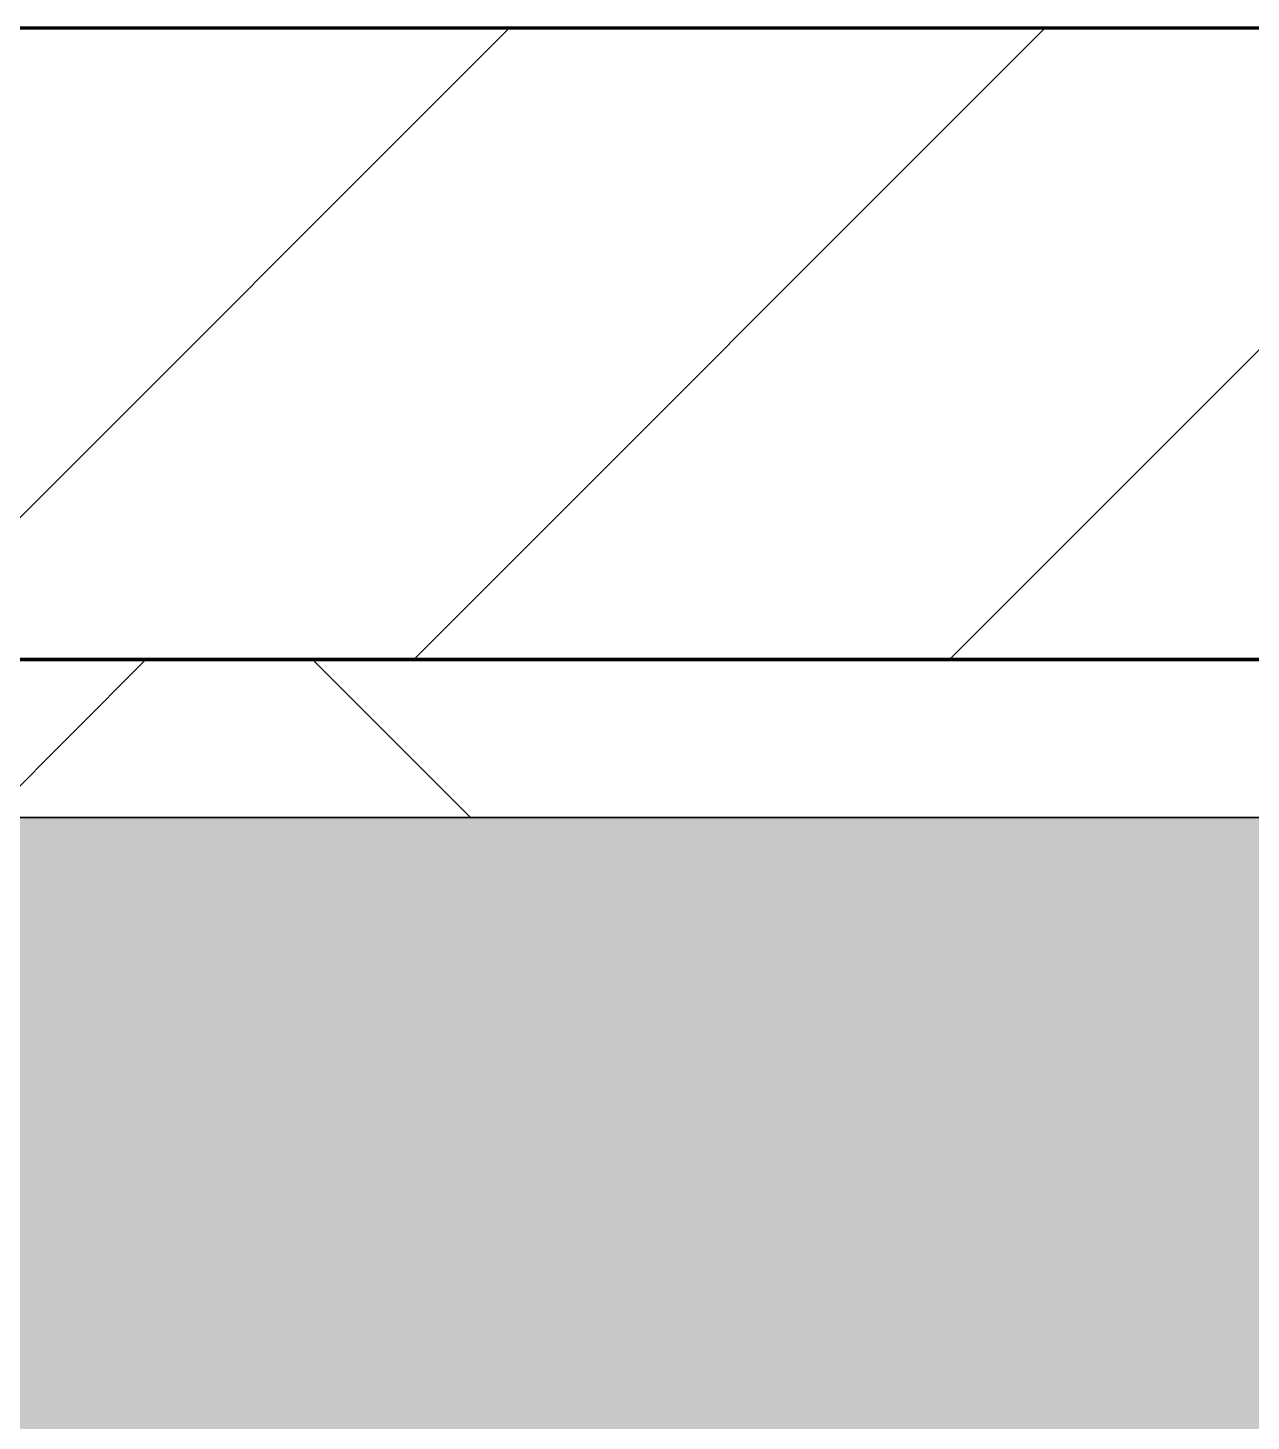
# Model space of a CAD drawing. Header units: millimetres. Extents: x -794334 to -714814, y -17806 to 22403.
# Drawn here: x -770315 to -769927.5, y 9702.9 to 10144 of the extents above; entities that cross this region are included whole.
import ezdxf
from ezdxf.xclip import XClip

# ---------------------------------------------------------------- set-up
doc = ezdxf.new("R2010")
doc.units = ezdxf.units.MM
doc.header["$XCLIPFRAME"] = 0
for name, color, linetype, lineweight in [('A-GENM', 1, 'Continuous', 9), ('A-GLAZ-CURT', 2, 'Continuous', 9), ('A-WALL', 5, 'Continuous', 35), ('A-WALL-FNSH', 2, 'Continuous', 35), ('A-WALL-PATT', 1, 'Continuous', 35)]:
    doc.layers.add(name, color=color, linetype=linetype, lineweight=lineweight)
doc.layers.add('A11_ALU.SOLID SHEET', color=2, linetype='Continuous')

# ---------------------------------------------------------------- blocks, each defined once
blk = doc.blocks.new('PPLS-PP19_Custom Tile Pattern - Custom Tile Pattern-V99-4252-01 ENLARGED CONCOURSE LEVEL - REFLECTED CEILING PLAN - SHEET 3')
at = {"layer": 'A-GLAZ-CURT'}
for p, q in [((-300, 0), (300, 0)), ((300, 0), (-300, 0)), ((195.99, 0), (213.31, 0)), ((213.31, 0), (195.99, 0)), ((230.06, 0), (300, 0)), ((-300, -50), (300, -50)), ((300, -50), (-300, -50))]:
    blk.add_line(p, q, dxfattribs=at)
for points, knots in [([(-36.78, 0), (-32.43, 0), (-19.22, 0), (8.83, 0), (43.36, 0), (70.92, 0), (82.12, 0), (83.66, 0)], [-6191.144455, -6191.144455, -6191.144455, -6191.144455, -5862.463379, -5340.621928, -4573.028122, -4094.177415, -3869.465285, -3869.465285, -3869.465285, -3869.465285]), ([(-30.52, 0), (-27.11, 0), (-17.83, 0), (5.99, 0), (22.06, 0), (37.44, 0), (45.92, 0), (57.76, 0), (64.47, 0), (72.74, 0), (75.22, 0), (76.03, 0), (76.21, 0)], [-2323.618664, -2323.618664, -2323.618664, -2323.618664, -2142.497158, -1716.209403, -1206.526904, -1089.329421, -901.315459, -753.071572, -495.328968, -421.953223, -334.951786, -290.452333, -290.452333, -290.452333, -290.452333]), ([(102.55, 0), (100.18, 0), (92.35, 0), (85.59, 0), (74.4, 0), (62.26, 0), (51.85, 0), (43.81, 0), (29.53, 0), (20.67, 0), (18.85, 0), (18.16, 0)], [-7719.716255, -7719.716255, -7719.716255, -7719.716255, -7531.75727, -7135.649961, -6924.452779, -6738.82075, -6548.303034, -6314.283804, -6135.05769, -5972.647715, -5832.674503, -5832.674503, -5832.674503, -5832.674503]), ([(27.44, 0), (27.9, 0), (29.54, 0), (38.07, 0), (53.39, 0), (71.67, 0), (84.83, 0), (86.01, 0), (92.51, 0), (94.33, 0)], [-5037.309798, -5037.309798, -5037.309798, -5037.309798, -4887.603822, -4705.298446, -4353.683244, -3960.84581, -3759.045785, -3336.541051, -2783.776468, -2783.776468, -2783.776468, -2783.776468]), ([(27.89, 0), (29.09, 0), (33.4, 0), (48.37, 0), (71.92, 0), (91.66, 0), (101.88, 0)], [-147.777612, -147.777612, -147.777612, -147.777612, -135.792042, -118.513713, -97.899267, -63.759246, -63.759246, -63.759246, -63.759246]), ([(53.18, 0), (53.06, 0), (52.22, 0), (44.99, 0), (36.46, 0), (30.82, 0)], [-622.740158, -622.740158, -622.740158, -622.740158, -566.066452, -360.610861, 0, 0, 0, 0]), ([(102.17, 0), (98.39, 0), (75.01, 0), (51.16, 0), (31.18, 0)], [-71.167037, -71.167037, -71.167037, -71.167037, -59.610984, 0, 0, 0, 0]), ([(34.77, 0), (36.14, 0), (40.93, 0), (51.19, 0), (58.74, 0), (61.34, 0), (61.45, 0)], [-1727.399917, -1727.399917, -1727.399917, -1727.399917, -1645.594513, -1443.202566, -1228.752106, -1120.932285, -1120.932285, -1120.932285, -1120.932285]), ([(102.69, 0), (100.81, 0), (86.17, 0), (63.34, 0), (42.54, 0), (35.21, 0), (34.78, 0)], [-375.022991, -375.022991, -375.022991, -375.022991, -369.147452, -330.153101, -307.516438, -306.129645, -306.129645, -306.129645, -306.129645]), ([(35.27, 0), (37.45, 0), (53.59, 0), (88.72, 0), (120.63, 0), (138.28, 0), (138.53, 0)], [-397.179196, -397.179196, -397.179196, -397.179196, -390.253598, -346.313304, -291.370682, -290.5735, -290.5735, -290.5735, -290.5735]), ([(76.63, 0), (74.8, 0), (67.65, 0), (53.66, 0), (41.36, 0), (35.48, 0)], [-3095.572228, -3095.572228, -3095.572228, -3095.572228, -2950.589685, -2634.532728, -2321.679171, -2321.679171, -2321.679171, -2321.679171]), ([(70.61, 0), (66.16, 0), (55.8, 0), (43.34, 0), (37.56, 0), (35.49, 0)], [-4647.237329, -4647.237329, -4647.237329, -4647.237329, -4326.416877, -4098.545751, -3969.515219, -3969.515219, -3969.515219, -3969.515219]), ([(168.37, 0), (167.68, 0), (162.47, 0), (147.02, 0), (109.77, 0), (76.86, 0), (57.82, 0), (46.51, 0), (41.18, 0), (36.02, 0), (35.54, 0), (35.54, 0)], [-543.375029, -543.375029, -543.375029, -543.375029, -530.793311, -458.593899, -401.860199, -357.622665, -341.267687, -334.000314, -326.15566, -319.318397, -317.489778, -317.489778, -317.489778, -317.489778]), ([(36.29, 0), (37.77, 0), (48.82, 0), (64.79, 0), (85.09, 0), (98, 0), (101.62, 0)], [-314.598523, -314.598523, -314.598523, -314.598523, -305.899624, -287.17622, -249.500363, -233.419763, -233.419763, -233.419763, -233.419763]), ([(61.47, 0), (61.47, 0), (61.21, 0), (54.61, 0), (53.71, 0), (53.56, 0)], [-1113.311073, -1113.311073, -1113.311073, -1113.311073, -1096.402191, -891.204116, -747.28819, -747.28819, -747.28819, -747.28819]), ([(76.22, 0), (75.58, 0), (73.64, 0), (71.05, 0), (70.61, 0)], [-193.634889, -193.634889, -193.634889, -193.634889, -31.537676, 0, 0, 0, 0]), ([(94.4, 0), (94.4, 0), (94.64, 0), (99.11, 0), (108.97, 0), (120.79, 0), (139.94, 0), (163.31, 0), (185.23, 0), (193.62, 0), (194.69, 0), (194.79, 0)], [-2348.345796, -2348.345796, -2348.345796, -2348.345796, -2310.419338, -2233.599744, -2052.234781, -1843.028543, -1530.39897, -1095.004608, -529.74427, -295.064701, -265.121568, -265.121568, -265.121568, -265.121568]), ([(102.7, 0), (109.74, 0), (116.77, 0), (128.63, 0), (128.95, 0)], [-62.840198, -62.840198, -62.840198, -62.840198, -39.050993, -35.895543, -35.895543, -35.895543, -35.895543]), ([(114.39, 0), (114.2, 0), (112.08, 0), (107.49, 0), (102.7, 0)], [-8148.58938, -8148.58938, -8148.58938, -8148.58938, -8105.191388, -7723.759874, -7723.759874, -7723.759874, -7723.759874]), ([(102.71, 0), (110.95, 0), (125.9, 0), (132.42, 0), (134.6, 0)], [-231.800189, -231.800189, -231.800189, -231.800189, -194.761443, -152.241002, -152.241002, -152.241002, -152.241002]), ([(129.02, 0), (129.02, 0), (124.41, 0), (122.35, 0), (114.96, 0), (108.04, 0), (103.09, 0)], [-35.386604, -35.386604, -35.386604, -35.386604, -31.430235, -22.807238, -15.488593, 0, 0, 0, 0]), ([(157.9, 0), (156.77, 0), (151.67, 0), (143.29, 0), (134.04, 0), (126.24, 0), (118.6, 0), (114.23, 0), (111.98, 0), (105.66, 0), (105.23, 0), (105.23, 0)], [-10292.955006, -10292.955006, -10292.955006, -10292.955006, -10098.273015, -9847.788484, -9677.714971, -9567.007022, -9453.21225, -9220.200448, -9012.77275, -8966.157302, -8929.495943, -8929.495943, -8929.495943, -8929.495943]), ([(105.26, 0), (105.52, 0), (111.01, 0), (112.65, 0), (113.59, 0)], [-8920.561005, -8920.561005, -8920.561005, -8920.561005, -8814.835624, -8577.462505, -8577.462505, -8577.462505, -8577.462505]), ([(128.58, 0), (128.8, 0), (130.16, 0), (139.26, 0), (152.67, 0), (161.24, 0), (162.19, 0), (162.75, 0)], [-633.326174, -633.326174, -633.326174, -633.326174, -627.736123, -618.981161, -602.094757, -592.980799, -581.414464, -581.414464, -581.414464, -581.414464]), ([(137.1, 0), (136, 0), (133.64, 0), (129.87, 0), (129.11, 0)], [-670.405967, -670.405967, -670.405967, -670.405967, -651.020627, -640.742133, -640.742133, -640.742133, -640.742133]), ([(193.8, 0), (193.33, 0), (190.11, 0), (183.13, 0), (171, 0), (161.95, 0), (161.28, 0), (158.35, 0), (157.85, 0), (157.77, 0)], [-11665.349007, -11665.349007, -11665.349007, -11665.349007, -11565.880756, -11105.624034, -10839.086983, -10768.332124, -10666.779182, -10580.760289, -10550.278881, -10550.278881, -10550.278881, -10550.278881]), ([(238.44, 0), (226.86, 0), (201.61, 0), (177.41, 0), (159.34, 0), (158.33, 0), (158.3, 0)], [-223.393135, -223.393135, -223.393135, -223.393135, -187.987675, -143.776725, -129.632772, -123.352749, -123.352749, -123.352749, -123.352749]), ([(159.07, 0), (159.13, 0), (160.84, 0), (165.21, 0), (174.15, 0), (185.98, 0), (208.82, 0), (219.42, 0), (230.06, 0)], [-115.643202, -115.643202, -115.643202, -115.643202, -114.681583, -87.660824, -65.295536, -41.623857, -24.459831, 0, 0, 0, 0]), ([(162.75, 0), (165.4, 0), (170.91, 0), (172.61, 0), (172.61, 0)], [-111.264224, -111.264224, -111.264224, -111.264224, -56.742688, -19.085662, -19.085662, -19.085662, -19.085662]), ([(247.1, 0), (246.76, 0), (245.04, 0), (238.34, 0), (226.56, 0), (221.1, 0), (200.27, 0), (182.99, 0), (174.27, 0), (169.67, 0), (168.99, 0)], [-9649.085549, -9649.085549, -9649.085549, -9649.085549, -9581.591397, -9406.094246, -9221.510254, -9016.44624, -8717.832359, -8253.978395, -8152.463617, -8069.855175, -8069.855175, -8069.855175, -8069.855175]), ([(215.22, 0), (214.62, 0), (210.55, 0), (203.98, 0), (187.54, 0), (175.3, 0), (169.49, 0)], [-203.825446, -203.825446, -203.825446, -203.825446, -198.527383, -184.406837, -162.427601, -142.916156, -142.916156, -142.916156, -142.916156]), ([(171.51, 0), (176.48, 0), (193.23, 0), (201.73, 0), (208.81, 0), (213.9, 0), (241.96, 0), (266.73, 0), (281.71, 0), (291.71, 0), (296.52, 0), (297.86, 0), (298.09, 0)], [-7971.819559, -7971.819559, -7971.819559, -7971.819559, -7784.112253, -7606.717214, -7289.299508, -7042.621073, -6582.165592, -6068.460911, -5766.029927, -5566.724884, -5280.360606, -5199.253518, -5199.253518, -5199.253518, -5199.253518]), ([(172.07, 0), (177.66, 0), (187.87, 0), (201.08, 0), (207.47, 0), (213.96, 0), (215.11, 0)], [-255.364076, -255.364076, -255.364076, -255.364076, -237.955587, -223.92608, -215.862851, -208.75215, -208.75215, -208.75215, -208.75215]), ([(237.78, 0), (233.72, 0), (225.51, 0), (219.94, 0), (219.02, 0)], [-11414.107731, -11414.107731, -11414.107731, -11414.107731, -11162.864862, -10856.732305, -10856.732305, -10856.732305, -10856.732305]), ([(219.9, 0), (220.86, 0), (225.86, 0), (233.77, 0), (238.46, 0)], [-10670.940496, -10670.940496, -10670.940496, -10670.940496, -10511.382485, -10137.450501, -10137.450501, -10137.450501, -10137.450501]), ([(300, 0), (288.22, 0), (267.08, 0), (246.21, 0), (238.42, 0)], [-12528.858583, -12528.858583, -12528.858583, -12528.858583, -11905.454923, -11427.338927, -11427.338927, -11427.338927, -11427.338927]), ([(300, 0), (286.53, 0), (266.04, 0), (245.52, 0), (238.62, 0)], [-285.253232, -285.253232, -285.253232, -285.253232, -244.693688, -223.576857, -223.576857, -223.576857, -223.576857]), ([(239.35, 0), (241.66, 0), (244.69, 0), (246.54, 0), (246.96, 0)], [-10113.56507, -10113.56507, -10113.56507, -10113.56507, -9925.173265, -9834.877357, -9834.877357, -9834.877357, -9834.877357]), ([(284.76, 0), (284.76, 0), (285.09, 0), (287.47, 0), (293.59, 0), (297.76, 0), (300, 0)], [-4110.630118, -4110.630118, -4110.630118, -4110.630118, -4053.389046, -3959.664717, -3862.421465, -3746.95702, -3746.95702, -3746.95702, -3746.95702]), ([(297.38, 0), (295.84, 0), (291.62, 0), (285.38, 0), (284.87, 0)], [-4803.172655, -4803.172655, -4803.172655, -4803.172655, -4358.271401, -4143.037883, -4143.037883, -4143.037883, -4143.037883])]:
    blk.add_open_spline(points, degree=3, knots=knots, dxfattribs=at)
for points in [[(80.35, 0), (79.57, 0), (78.27, 0), (76.63, 0)], [(84.06, 0), (83.48, 0), (82.41, 0), (81.72, 0)], [(136.44, 0), (125.45, 0), (114.15, 0), (102.69, 0)], [(168.74, 0), (168.74, 0), (169.81, 0), (171.51, 0)], [(195.11, 0), (194.91, 0), (194.44, 0), (193.8, 0)]]:
    blk.add_open_spline(points, degree=3, dxfattribs=at)
blk = doc.blocks.new('PPLS-PP19_Custom Tile Pattern - Custom Tile Pattern-V100-4252-01 ENLARGED CONCOURSE LEVEL - REFLECTED CEILING PLAN - SHEET 3')
at = {"layer": 'A-GLAZ-CURT'}
for p, q in [((-300, 0), (300, 0)), ((300, 0), (-300, 0)), ((-293.07, 0), (-275.75, 0)), ((-275.75, 0), (-293.07, 0)), ((-222.32, 0), (-205, 0)), ((-205, 0), (-222.32, 0)), ((-300, -50), (300, -50)), ((300, -50), (-300, -50))]:
    blk.add_line(p, q, dxfattribs=at)
at = {"layer": 'A-GLAZ-CURT', "flags": 128}
for points in [[(-300, 0), (-291.56, 0), (-283.3, 0), (-275.2, 0), (-267.26, 0), (-259.45, 0), (-251.77, 0), (-244.2, 0), (-236.74, 0), (-229.36, 0), (-222.06, 0), (-214.83, 0), (-207.71, 0), (-200.76, 0), (-194.02, 0), (-187.54, 0), (-181.38, 0), (-175.58, 0), (-170.25, 0), (-165.64, 0), (-162.01, 0), (-159.53, 0), (-157.99, 0)], [(-164.95, 0), (-169.65, 0), (-174.47, 0), (-179.49, 0), (-184.81, 0), (-190.44, 0), (-196.37, 0), (-202.58, 0), (-209.04, 0), (-215.73, 0), (-222.63, 0), (-229.72, 0), (-236.97, 0), (-244.39, 0), (-251.96, 0), (-259.67, 0), (-267.51, 0), (-275.48, 0), (-283.55, 0), (-291.73, 0), (-300, 0)]]:
    blk.add_lwpolyline(points, dxfattribs=at)
at = {"layer": 'A-GLAZ-CURT'}
for points, knots in [([(-300, 0), (-284.65, 0), (-236.57, 0), (-192.04, 0), (-164.19, 0), (-158.58, 0)], [-5323.127839, -5323.127839, -5323.127839, -5323.127839, -4502.809032, -2700.551212, -2217.969933, -2217.969933, -2217.969933, -2217.969933]), ([(-225.81, 0), (-243.52, 0), (-267.37, 0), (-294.48, 0), (-300, 0)], [-14876.802437, -14876.802437, -14876.802437, -14876.802437, -13729.592194, -13439.944408, -13439.944408, -13439.944408, -13439.944408]), ([(-225.81, 0), (-229.38, 0), (-238.88, 0), (-255.22, 0), (-262.59, 0), (-264.9, 0), (-265.4, 0)], [-1047.959474, -1047.959474, -1047.959474, -1047.959474, -858.079193, -543.655514, -208.940337, 0, 0, 0, 0]), ([(-258.6, 0), (-257.91, 0), (-254.26, 0), (-242.42, 0), (-231.76, 0), (-225.81, 0)], [-5722.54675, -5722.54675, -5722.54675, -5722.54675, -5657.471696, -5413.335975, -5081.002841, -5081.002841, -5081.002841, -5081.002841]), ([(-226.73, 0), (-227.9, 0), (-231.76, 0), (-233.46, 0), (-234, 0)], [-910.549282, -910.549282, -910.549282, -910.549282, -846.069444, -682.911962, -682.911962, -682.911962, -682.911962]), ([(-233.49, 0), (-233.44, 0), (-232.38, 0), (-230.74, 0), (-225.3, 0), (-223.63, 0)], [-455.274641, -455.274641, -455.274641, -455.274641, -440.605512, -119.536984, 0, 0, 0, 0]), ([(-133.82, 0), (-135.51, 0), (-137.8, 0), (-149.31, 0), (-162.01, 0), (-177.91, 0), (-199.46, 0), (-215.14, 0), (-224.87, 0), (-225.84, 0)], [-2731.647847, -2731.647847, -2731.647847, -2731.647847, -2418.507304, -2308.929706, -2113.765672, -1763.376603, -1422.553702, -978.033455, -926.383498, -926.383498, -926.383498, -926.383498]), ([(-225.2, 0), (-224.27, 0), (-220.06, 0), (-213.1, 0), (-200.2, 0), (-185.8, 0), (-172.42, 0), (-160.64, 0), (-158.69, 0)], [-5069.638732, -5069.638732, -5069.638732, -5069.638732, -5017.494783, -4832.723979, -4666.091899, -4349.945572, -4000.813434, -3879.041757, -3879.041757, -3879.041757, -3879.041757]), ([(-90.05, 0), (-102.51, 0), (-138.06, 0), (-187.36, 0), (-221.39, 0), (-225.07, 0)], [-18633.409852, -18633.409852, -18633.409852, -18633.409852, -17136.203329, -15131.813646, -14892.772381, -14892.772381, -14892.772381, -14892.772381]), ([(-137.88, 0), (-140.56, 0), (-147.66, 0), (-147.69, 0), (-158.72, 0), (-174.02, 0), (-185.59, 0), (-205.55, 0), (-218.62, 0), (-224.98, 0)], [-3187.727384, -3187.727384, -3187.727384, -3187.727384, -2919.378265, -2477.344047, -2237.412286, -2029.680487, -1755.085331, -1400.429864, -1062.575795, -1062.575795, -1062.575795, -1062.575795]), ([(-223.63, 0), (-219.39, 0), (-206.17, 0), (-188.58, 0), (-171.06, 0), (-161.9, 0), (-157.93, 0)], [-5463.295695, -5463.295695, -5463.295695, -5463.295695, -5161.076232, -4739.070012, -4465.409639, -4254.386369, -4254.386369, -4254.386369, -4254.386369])]:
    blk.add_open_spline(points, degree=3, knots=knots, dxfattribs=at)
blk = doc.blocks.new('Curved Concourse Ceiling5 - Curved Concourse Ceiling-12515229-4252-01 ENLARGED CONCOURSE LEVEL - REFLECTED CEILING PLAN - SHEET 3')
at = {"layer": 'A-GENM'}
h = blk.add_hatch(color=256, dxfattribs=at)
h.paths.add_polyline_path([(-768763.28, 4129.03), (-768657.49, 4129.04), (-768657.5, 9894.02), (-777707.49, 9894.02), (-777707.42, 4129.03), (-769849.31, 4129.03)])
h.paths.add_polyline_path([(-768857.49, 4329.03), (-777507.49, 4329.03), (-777507.49, 9694.03), (-768857.49, 9694.03), (-768857.49, 4419.87)])
blk.add_line((-768657.49, 9894.03), (-777707.49, 9894.03), dxfattribs=at)
blk.add_line((-768657.49, 9894.03), (-777707.49, 9894.03), dxfattribs=at)
blk = doc.blocks.new('*U1029')
at = {"layer": 'A-GENM'}
blk.add_blockref('Curved Concourse Ceiling5 - Curved Concourse Ceiling-12515229-4252-01 ENLARGED CONCOURSE LEVEL - REFLECTED CEILING PLAN - SHEET 3', (778882.37, -3579.02), dxfattribs=at)
at = {"layer": 'A-GLAZ-CURT', "rotation": 180}
for name, p in [('PPLS-PP19_Custom Tile Pattern - Custom Tile Pattern-V100-4252-01 ENLARGED CONCOURSE LEVEL - REFLECTED CEILING PLAN - SHEET 3', (8400, 6315)), ('PPLS-PP19_Custom Tile Pattern - Custom Tile Pattern-V99-4252-01 ENLARGED CONCOURSE LEVEL - REFLECTED CEILING PLAN - SHEET 3', (9000, 6315))]:
    blk.add_blockref(name, p, dxfattribs=at)
blk = doc.blocks.new('*U1230')
blk.add_lwpolyline([(0, 0), (9050, 0), (9050, 5765), (0, 5765)], close=True)
blk = doc.blocks.new('*U1630')
for points in [[(-4139.52, 6315), (-75674.95, 6315), (-75674.95, 550), (-4139.52, 550)], [(-33025.12, 550), (-23975.12, 550), (-23975.12, 6315), (-33025.12, 6315)]]:
    blk.add_lwpolyline(points, close=True)
blk.add_blockref('*U1230', (-33025.12, 550))

msp = doc.modelspace()

# ---------------------------------------------------------------- block references
at = {"layer": 'A11_ALU.SOLID SHEET'}
ref = msp.add_blockref('*U1630', (-744681.24, 3579.02), dxfattribs=at)
XClip(ref).set_block_clipping_path([(-45802.4668593339, -9620.0029952967), (23702.8690583039, 10334.9999958097)])

# ---------------------------------------------------------------- next in the draw order: hatches: boundary and pattern name
at = {"layer": 'A-WALL-PATT', "lineweight": 9}
h = msp.add_hatch(dxfattribs=at)
h.set_pattern_fill('FP_2', color=256, style=0, pattern_type=2)
h.set_pattern_definition([(45, (0, 0), (-84.852814, 84.852814), [])])
h.paths.add_polyline_path([(-745742.17, 9944.02), (-745742.17, 10144.02), (-783082.17, 10144.02), (-783082.17, 9944.02), (-747042.87, 9944.02)])
h = msp.add_hatch(dxfattribs=at)
h.set_pattern_fill('FP_5', color=256, style=0, pattern_type=2)
h.set_pattern_definition([(45, (0, 0), (-212.13203, 212.13203), []), (135, (0, 0), (-212.13203, -212.13203), [])])
h.paths.add_polyline_path([(-748821.9, 9894.02), (-748821.9, 9944.02), (-783057.37, 9944.02), (-783057.37, 9894.02), (-749214.91, 9894.02)])

# ---------------------------------------------------------------- next in the draw order: linework, layer by layer
at = {"layer": 'A-WALL', "color": 7, "lineweight": 70}
for p, q in [((-783082.17, 10144.02), (-745742.17, 10144.02)), ((-783057.37, 9944.02), (-748821.9, 9944.02)), ((-748821.9, 9944.02), (-783057.37, 9944.02))]:
    msp.add_line(p, q, dxfattribs=at)
at = {"layer": 'A-WALL-FNSH', "color": 250}
msp.add_line((-748821.9, 9894.02), (-783057.37, 9894.02), dxfattribs=at)

# ---------------------------------------------------------------- next in the draw order: block references
msp.add_blockref('*U1029', (-778882.37, 3579.02))

doc.saveas('drawing.dxf')
